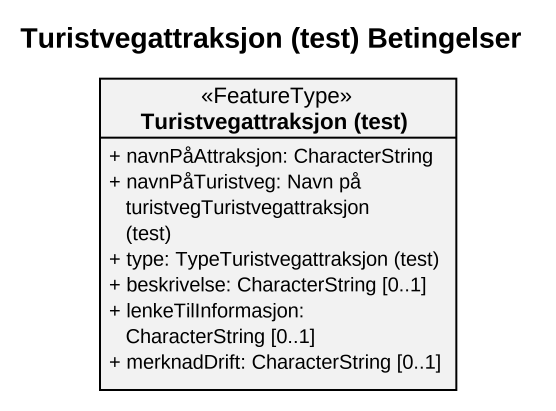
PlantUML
@startuml
title Turistvegattraksjon (test) Betingelser
hide circle
hide empty members
skinparam classAttributeIconSize 0
class "Turistvegattraksjon (test)" as Turistvegattraksjon_test <<FeatureType>> {
  + navnPåAttraksjon: CharacterString
  {field} + navnPåTuristveg: Navn på turistvegTuristvegattraksjon (test)
  {field} + type: TypeTuristvegattraksjon (test)
  + beskrivelse: CharacterString [0..1]
  + lenkeTilInformasjon: CharacterString [0..1]
  + merknadDrift: CharacterString [0..1]
}
@enduml
